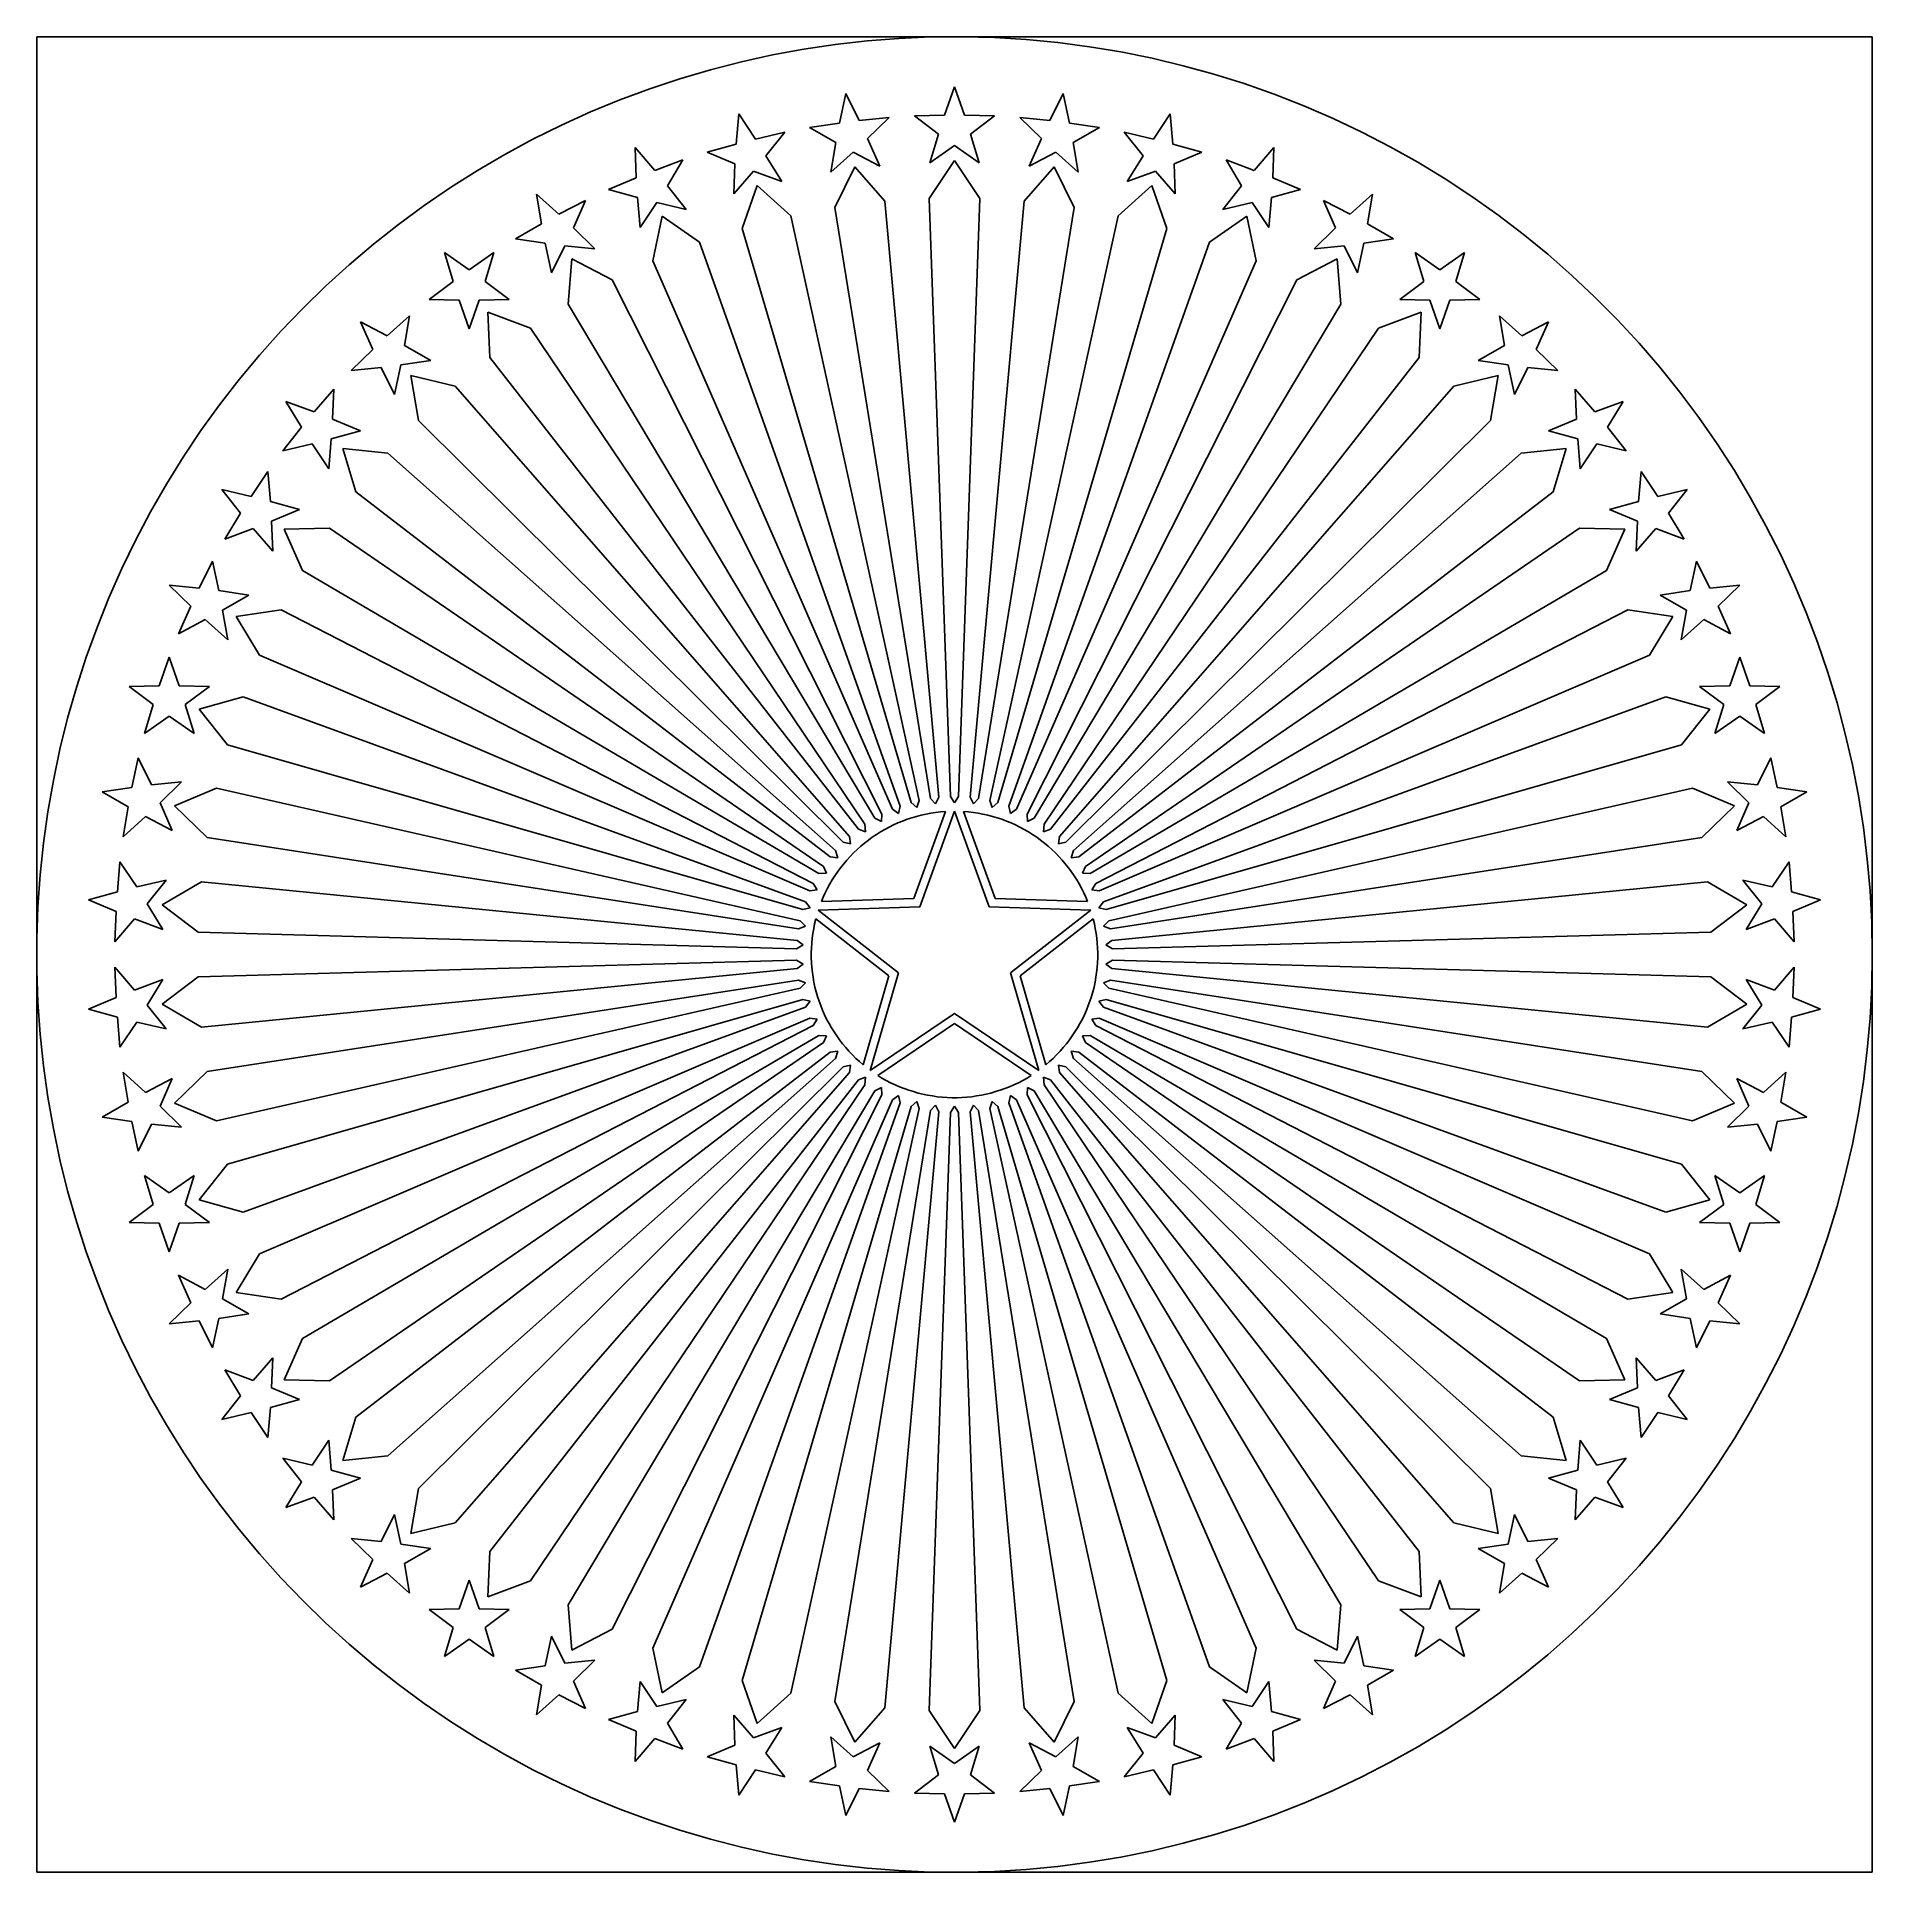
# Model space of a CAD drawing. Header units: inches. Extents: x -7 to 7, y -7 to 7.
import ezdxf

# ---------------------------------------------------------------- set-up
doc = ezdxf.new("R2010")
doc.units = ezdxf.units.IN
doc.header["$MEASUREMENT"] = 0
doc.layers.add('Default', color=18, linetype='Continuous', true_color=0x000000)

msp = doc.modelspace()

# ---------------------------------------------------------------- linework, layer by layer
at = {"layer": 'Default'}
for p, q in [((7, 7), (-7, 7)), ((-7, 7), (-7, -7)), ((7, -7), (7, 7)), ((-1.388, 6.861), (-1.625, 6.809)), ((-1.149, 6.905), (-1.388, 6.861)), ((-0.909, 6.941), (-1.149, 6.905)), ((-0.667, 6.968), (-0.909, 6.941)), ((-0.425, 6.987), (-0.667, 6.968)), ((-0.182, 6.998), (-0.425, 6.987)), ((0.061, 7), (-0.182, 6.998)), ((0.304, 6.993), (0.061, 7)), ((0.546, 6.979), (0.304, 6.993)), ((0.788, 6.955), (0.546, 6.979)), ((1.029, 6.924), (0.788, 6.955)), ((1.269, 6.884), (1.029, 6.924)), ((1.507, 6.836), (1.269, 6.884)), ((-1.861, 6.748), (-2.094, 6.68)), ((-1.625, 6.809), (-1.861, 6.748)), ((1.743, 6.779), (1.507, 6.836)), ((1.977, 6.715), (1.743, 6.779)), ((-2.324, 6.603), (-2.552, 6.518)), ((-2.094, 6.68), (-2.324, 6.603)), ((0, 6.618), (-0.076, 6.401)), ((0.076, 6.401), (0, 6.618)), ((2.209, 6.642), (1.977, 6.715)), ((2.438, 6.562), (2.209, 6.642)), ((-2.552, 6.518), (-2.777, 6.426)), ((-0.83, 6.566), (-0.877, 6.341)), ((-0.727, 6.36), (-0.83, 6.566)), ((0.83, 6.566), (0.727, 6.36)), ((0.877, 6.341), (0.83, 6.566)), ((2.665, 6.473), (2.438, 6.562)), ((2.888, 6.377), (2.665, 6.473)), ((-2.998, 6.325), (-3.216, 6.218)), ((-2.777, 6.426), (-2.998, 6.325)), ((-1.646, 6.411), (-1.665, 6.181)), ((-1.519, 6.219), (-1.646, 6.411)), ((-0.877, 6.341), (-1.105, 6.308)), ((-1.105, 6.308), (-0.906, 6.193)), ((-0.499, 6.384), (-0.727, 6.36)), ((-0.663, 6.223), (-0.499, 6.384)), ((-0.076, 6.401), (-0.306, 6.396)), ((-0.306, 6.396), (-0.122, 6.257)), ((0.306, 6.396), (0.076, 6.401)), ((0.122, 6.257), (0.306, 6.396)), ((0.727, 6.36), (0.499, 6.384)), ((0.499, 6.384), (0.663, 6.223)), ((1.105, 6.308), (0.877, 6.341)), ((0.906, 6.193), (1.105, 6.308)), ((1.646, 6.411), (1.519, 6.219)), ((1.665, 6.181), (1.646, 6.411)), ((3.107, 6.273), (2.888, 6.377)), ((-3.216, 6.218), (-3.43, 6.102)), ((-1.665, 6.181), (-1.887, 6.12)), ((-1.295, 6.272), (-1.519, 6.219)), ((-1.438, 6.091), (-1.295, 6.272)), ((-0.906, 6.193), (-0.944, 5.966)), ((-0.569, 6.013), (-0.663, 6.223)), ((-0.122, 6.257), (-0.189, 6.037)), ((-0.189, 6.037), (0, 6.169)), ((0, 6.169), (0.189, 6.037)), ((0.189, 6.037), (0.122, 6.257)), ((0.663, 6.223), (0.569, 6.013)), ((0.944, 5.966), (0.906, 6.193)), ((1.519, 6.219), (1.295, 6.272)), ((1.295, 6.272), (1.438, 6.091)), ((1.887, 6.12), (1.665, 6.181)), ((3.323, 6.161), (3.107, 6.273)), ((3.535, 6.042), (3.323, 6.161)), ((-3.43, 6.102), (-3.639, 5.98)), ((-2.436, 6.154), (-2.427, 5.924)), ((-2.286, 5.979), (-2.436, 6.154)), ((-2.071, 6.06), (-2.286, 5.979)), ((-2.19, 5.863), (-2.071, 6.06)), ((-1.887, 6.12), (-1.675, 6.03)), ((-1.675, 6.03), (-1.684, 5.801)), ((-1.318, 5.895), (-1.438, 6.091)), ((-0.944, 5.966), (-0.773, 6.12)), ((-0.773, 6.12), (-0.569, 6.013)), ((-0.192, 5.767), (0, 6.056)), ((0, 6.056), (0.192, 5.767)), ((0.569, 6.013), (0.773, 6.12)), ((0.773, 6.12), (0.944, 5.966)), ((1.438, 6.091), (1.318, 5.895)), ((1.675, 6.03), (1.887, 6.12)), ((1.684, 5.801), (1.675, 6.03)), ((2.286, 5.979), (2.071, 6.06)), ((2.071, 6.06), (2.19, 5.863)), ((2.436, 6.154), (2.286, 5.979)), ((2.427, 5.924), (2.436, 6.154)), ((3.743, 5.915), (3.535, 6.042)), ((-3.639, 5.98), (-3.845, 5.85)), ((-2.427, 5.924), (-2.639, 5.835)), ((-1.684, 5.801), (-1.534, 5.975)), ((-1.534, 5.975), (-1.318, 5.895)), ((-0.913, 5.698), (-0.759, 6.008)), ((-0.759, 6.008), (-0.532, 5.746)), ((0.532, 5.746), (0.759, 6.008)), ((0.759, 6.008), (0.913, 5.698)), ((1.318, 5.895), (1.534, 5.975)), ((1.534, 5.975), (1.684, 5.801)), ((2.639, 5.835), (2.427, 5.924)), ((3.946, 5.782), (3.743, 5.915)), ((-3.845, 5.85), (-4.045, 5.713)), ((-3.188, 5.8), (-3.15, 5.573)), ((-3.018, 5.646), (-3.188, 5.8)), ((-2.814, 5.752), (-3.018, 5.646)), ((-2.907, 5.542), (-2.814, 5.752)), ((-2.639, 5.835), (-2.417, 5.773)), ((-2.417, 5.773), (-2.398, 5.544)), ((-2.047, 5.683), (-2.19, 5.863)), ((-1.62, 5.538), (-1.506, 5.866)), ((-1.506, 5.866), (-1.248, 5.634)), ((-0.532, 5.746), (-0.12, 1.199)), ((-0.031, 1.205), (-0.192, 5.767)), ((0.192, 5.767), (0.031, 1.205)), ((0.12, 1.199), (0.532, 5.746)), ((1.248, 5.634), (1.506, 5.866)), ((1.506, 5.866), (1.62, 5.538)), ((2.19, 5.863), (2.047, 5.683)), ((2.398, 5.544), (2.417, 5.773)), ((2.417, 5.773), (2.639, 5.835)), ((3.018, 5.646), (2.814, 5.752)), ((2.814, 5.752), (2.907, 5.542)), ((3.188, 5.8), (3.018, 5.646)), ((3.15, 5.573), (3.188, 5.8)), ((4.144, 5.642), (3.946, 5.782)), ((-4.045, 5.713), (-4.241, 5.569)), ((-2.398, 5.544), (-2.271, 5.735)), ((-2.301, 5.291), (-2.229, 5.631)), ((-2.271, 5.735), (-2.047, 5.683)), ((-2.229, 5.631), (-1.945, 5.433)), ((-1.248, 5.634), (-0.269, 1.175)), ((-0.182, 1.191), (-0.913, 5.698)), ((0.913, 5.698), (0.182, 1.191)), ((0.269, 1.175), (1.248, 5.634)), ((1.945, 5.433), (2.229, 5.631)), ((2.047, 5.683), (2.271, 5.735)), ((2.229, 5.631), (2.301, 5.291)), ((2.271, 5.735), (2.398, 5.544)), ((4.337, 5.494), (4.144, 5.642)), ((-4.241, 5.569), (-4.432, 5.418)), ((-3.15, 5.573), (-3.349, 5.458)), ((-2.743, 5.381), (-2.907, 5.542)), ((-0.33, 1.159), (-1.62, 5.538)), ((1.62, 5.538), (0.33, 1.159)), ((2.907, 5.542), (2.743, 5.381)), ((3.349, 5.458), (3.15, 5.573)), ((4.525, 5.341), (4.337, 5.494)), ((-4.432, 5.418), (-4.617, 5.261)), ((-3.89, 5.354), (-3.824, 5.134)), ((-3.701, 5.223), (-3.89, 5.354)), ((-3.513, 5.354), (-3.701, 5.223)), ((-3.579, 5.134), (-3.513, 5.354)), ((-3.349, 5.458), (-3.122, 5.425)), ((-3.122, 5.425), (-3.074, 5.2)), ((-3.074, 5.2), (-2.972, 5.406)), ((-2.972, 5.406), (-2.743, 5.381)), ((-1.945, 5.433), (-0.414, 1.132)), ((0.414, 1.132), (1.945, 5.433)), ((2.743, 5.381), (2.972, 5.406)), ((2.972, 5.406), (3.074, 5.2)), ((3.074, 5.2), (3.122, 5.425)), ((3.122, 5.425), (3.349, 5.458)), ((3.701, 5.223), (3.513, 5.354)), ((3.513, 5.354), (3.579, 5.134)), ((3.89, 5.354), (3.701, 5.223)), ((3.824, 5.134), (3.89, 5.354)), ((4.708, 5.18), (4.525, 5.341)), ((-4.617, 5.261), (-4.797, 5.098)), ((-2.947, 4.961), (-2.918, 5.307)), ((-2.918, 5.307), (-2.61, 5.146)), ((-0.473, 1.109), (-2.301, 5.291)), ((2.301, 5.291), (0.473, 1.109)), ((2.61, 5.146), (2.918, 5.307)), ((2.918, 5.307), (2.947, 4.961)), ((4.885, 5.014), (4.708, 5.18)), ((-4.797, 5.098), (-4.971, 4.928)), ((-3.824, 5.134), (-4.007, 4.995)), ((-3.396, 4.995), (-3.579, 5.134)), ((-2.61, 5.146), (-0.553, 1.071)), ((0.553, 1.071), (2.61, 5.146)), ((3.579, 5.134), (3.396, 4.995)), ((4.007, 4.995), (3.824, 5.134)), ((-4.971, 4.928), (-5.139, 4.753)), ((-4.007, 4.995), (-3.777, 4.991)), ((-3.777, 4.991), (-3.701, 4.773)), ((-3.701, 4.773), (-3.626, 4.991)), ((-3.626, 4.991), (-3.396, 4.995)), ((-0.608, 1.041), (-2.947, 4.961)), ((2.947, 4.961), (0.608, 1.041)), ((3.396, 4.995), (3.626, 4.991)), ((3.626, 4.991), (3.701, 4.773)), ((3.701, 4.773), (3.777, 4.991)), ((3.777, 4.991), (4.007, 4.995)), ((5.056, 4.841), (4.885, 5.014)), ((-4.531, 4.825), (-4.437, 4.615)), ((-4.327, 4.718), (-4.531, 4.825)), ((-4.156, 4.872), (-4.327, 4.718)), ((-4.194, 4.645), (-4.156, 4.872)), ((-3.545, 4.553), (-3.56, 4.9)), ((-3.56, 4.9), (-3.235, 4.778)), ((-3.235, 4.778), (-0.683, 0.993)), ((0.683, 0.993), (3.235, 4.778)), ((3.235, 4.778), (3.56, 4.9)), ((3.56, 4.9), (3.545, 4.553)), ((4.327, 4.718), (4.156, 4.872)), ((4.156, 4.872), (4.194, 4.645)), ((4.531, 4.825), (4.327, 4.718)), ((4.437, 4.615), (4.531, 4.825)), ((5.221, 4.663), (5.056, 4.841)), ((-5.139, 4.753), (-5.301, 4.571)), ((-3.995, 4.53), (-4.194, 4.645)), ((4.194, 4.645), (3.995, 4.53)), ((5.38, 4.479), (5.221, 4.663)), ((-5.301, 4.571), (-5.457, 4.385)), ((-4.437, 4.615), (-4.601, 4.454)), ((-4.27, 4.272), (-4.223, 4.497)), ((-4.223, 4.497), (-3.995, 4.53)), ((-0.733, 0.956), (-3.545, 4.553)), ((3.545, 4.553), (0.733, 0.956)), ((3.995, 4.53), (4.223, 4.497)), ((4.223, 4.497), (4.27, 4.272)), ((4.601, 4.454), (4.437, 4.615)), ((-5.457, 4.385), (-5.605, 4.193)), ((-4.601, 4.454), (-4.373, 4.478)), ((-4.373, 4.478), (-4.27, 4.272)), ((-4.088, 4.073), (-4.146, 4.415)), ((-4.146, 4.415), (-3.808, 4.335)), ((3.808, 4.335), (4.146, 4.415)), ((4.146, 4.415), (4.088, 4.073)), ((4.27, 4.272), (4.373, 4.478)), ((4.373, 4.478), (4.601, 4.454)), ((5.532, 4.289), (5.38, 4.479)), ((-5.1, 4.219), (-4.98, 4.022)), ((-4.884, 4.138), (-5.1, 4.219)), ((-4.734, 4.313), (-4.884, 4.138)), ((-4.744, 4.083), (-4.734, 4.313)), ((-3.808, 4.335), (-0.802, 0.9)), ((0.802, 0.9), (3.808, 4.335)), ((4.884, 4.138), (4.734, 4.313)), ((4.734, 4.313), (4.744, 4.083)), ((5.1, 4.219), (4.884, 4.138)), ((4.98, 4.022), (5.1, 4.219)), ((5.677, 4.095), (5.532, 4.289)), ((-5.605, 4.193), (-5.748, 3.996)), ((-4.531, 3.994), (-4.744, 4.083)), ((-0.848, 0.857), (-4.088, 4.073)), ((4.088, 4.073), (0.848, 0.857)), ((4.744, 4.083), (4.531, 3.994)), ((5.816, 3.895), (5.677, 4.095)), ((-5.748, 3.996), (-5.883, 3.794)), ((-4.98, 4.022), (-5.123, 3.842)), ((-4.772, 3.703), (-4.753, 3.932)), ((-4.753, 3.932), (-4.531, 3.994)), ((4.531, 3.994), (4.753, 3.932)), ((4.753, 3.932), (4.772, 3.703)), ((5.123, 3.842), (4.98, 4.022)), ((-5.883, 3.794), (-6.011, 3.587)), ((-5.123, 3.842), (-4.899, 3.894)), ((-4.899, 3.894), (-4.772, 3.703)), ((-4.566, 3.528), (-4.666, 3.86)), ((-4.666, 3.86), (-4.321, 3.824)), ((-4.321, 3.824), (-0.908, 0.792)), ((0.908, 0.792), (4.321, 3.824)), ((4.321, 3.824), (4.666, 3.86)), ((4.666, 3.86), (4.566, 3.528)), ((4.772, 3.703), (4.899, 3.894)), ((4.899, 3.894), (5.123, 3.842)), ((5.948, 3.691), (5.816, 3.895)), ((-5.237, 3.685), (-5.364, 3.494)), ((-5.218, 3.456), (-5.237, 3.685)), ((5.237, 3.685), (5.218, 3.456)), ((5.364, 3.494), (5.237, 3.685)), ((6.072, 3.482), (5.948, 3.691)), ((-6.011, 3.587), (-6.132, 3.377)), ((-5.588, 3.546), (-5.445, 3.366)), ((-5.364, 3.494), (-5.588, 3.546)), ((-0.948, 0.744), (-4.566, 3.528)), ((4.566, 3.528), (0.948, 0.744)), ((5.588, 3.546), (5.364, 3.494)), ((5.445, 3.366), (5.588, 3.546)), ((-6.132, 3.377), (-6.245, 3.162)), ((-5.445, 3.366), (-5.564, 3.169)), ((-4.996, 3.394), (-5.218, 3.456)), ((-5.208, 3.305), (-4.996, 3.394)), ((5.218, 3.456), (4.996, 3.394)), ((4.996, 3.394), (5.208, 3.305)), ((5.564, 3.169), (5.445, 3.366)), ((6.189, 3.27), (6.072, 3.482)), ((-5.564, 3.169), (-5.349, 3.25)), ((-5.349, 3.25), (-5.199, 3.075)), ((-5.199, 3.075), (-5.208, 3.305)), ((-5.113, 3.245), (-4.766, 3.252)), ((-4.972, 2.928), (-5.113, 3.245)), ((-4.766, 3.252), (-1, 0.672)), ((1, 0.672), (4.766, 3.252)), ((4.766, 3.252), (5.113, 3.245)), ((5.113, 3.245), (4.972, 2.928)), ((5.208, 3.305), (5.199, 3.075)), ((5.199, 3.075), (5.349, 3.25)), ((5.349, 3.25), (5.564, 3.169)), ((6.299, 3.053), (6.189, 3.27)), ((-6.245, 3.162), (-6.351, 2.943)), ((-6.351, 2.943), (-6.45, 2.721)), ((-5.658, 3), (-5.76, 2.794)), ((-5.61, 2.775), (-5.658, 3)), ((5.658, 3), (5.61, 2.775)), ((5.76, 2.794), (5.658, 3)), ((6.401, 2.832), (6.299, 3.053)), ((-5.989, 2.818), (-5.824, 2.657)), ((-5.76, 2.794), (-5.989, 2.818)), ((-1.034, 0.619), (-4.972, 2.928)), ((4.972, 2.928), (1.034, 0.619)), ((5.989, 2.818), (5.76, 2.794)), ((5.824, 2.657), (5.989, 2.818)), ((6.496, 2.608), (6.401, 2.832)), ((-6.45, 2.721), (-6.54, 2.495)), ((-5.382, 2.741), (-5.61, 2.775)), ((-5.582, 2.626), (-5.382, 2.741)), ((5.61, 2.775), (5.382, 2.741)), ((5.382, 2.741), (5.582, 2.626)), ((-5.824, 2.657), (-5.918, 2.447)), ((-5.918, 2.447), (-5.714, 2.554)), ((-5.714, 2.554), (-5.543, 2.4)), ((-5.543, 2.4), (-5.582, 2.626)), ((-5.48, 2.579), (-5.136, 2.629)), ((-5.3, 2.282), (-5.48, 2.579)), ((-5.136, 2.629), (-1.077, 0.541)), ((1.077, 0.541), (5.136, 2.629)), ((5.136, 2.629), (5.48, 2.579)), ((5.48, 2.579), (5.3, 2.282)), ((5.582, 2.626), (5.543, 2.4)), ((5.543, 2.4), (5.714, 2.554)), ((5.714, 2.554), (5.918, 2.447)), ((5.918, 2.447), (5.824, 2.657)), ((6.582, 2.381), (6.496, 2.608)), ((-6.54, 2.495), (-6.623, 2.267)), ((6.661, 2.152), (6.582, 2.381)), ((-6.623, 2.267), (-6.697, 2.036)), ((-5.989, 2.267), (-6.065, 2.05)), ((-5.913, 2.05), (-5.989, 2.267)), ((-1.103, 0.485), (-5.3, 2.282)), ((5.3, 2.282), (1.103, 0.485)), ((5.989, 2.267), (5.913, 2.05)), ((6.065, 2.05), (5.989, 2.267)), ((6.732, 1.919), (6.661, 2.152)), ((-6.697, 2.036), (-6.764, 1.802)), ((-6.065, 2.05), (-6.295, 2.045)), ((-6.295, 2.045), (-6.111, 1.906)), ((-5.683, 2.045), (-5.913, 2.05)), ((-5.867, 1.906), (-5.683, 2.045)), ((-5.76, 1.871), (-5.426, 1.965)), ((-5.426, 1.965), (-1.136, 0.402)), ((1.136, 0.402), (5.426, 1.965)), ((5.426, 1.965), (5.76, 1.871)), ((5.913, 2.05), (5.683, 2.045)), ((5.683, 2.045), (5.867, 1.906)), ((6.295, 2.045), (6.065, 2.05)), ((6.111, 1.906), (6.295, 2.045)), ((-6.111, 1.906), (-6.178, 1.686)), ((-5.8, 1.686), (-5.867, 1.906)), ((-5.544, 1.6), (-5.76, 1.871)), ((5.76, 1.871), (5.544, 1.6)), ((5.867, 1.906), (5.8, 1.686)), ((6.178, 1.686), (6.111, 1.906)), ((6.794, 1.684), (6.732, 1.919)), ((-6.764, 1.802), (-6.823, 1.566)), ((-6.178, 1.686), (-5.989, 1.817)), ((-5.989, 1.817), (-5.8, 1.686)), ((5.8, 1.686), (5.989, 1.817)), ((5.989, 1.817), (6.178, 1.686)), ((6.849, 1.447), (6.794, 1.684)), ((-6.823, 1.566), (-6.873, 1.328)), ((-1.156, 0.343), (-5.544, 1.6)), ((5.544, 1.6), (1.156, 0.343)), ((-6.226, 1.499), (-6.274, 1.274)), ((-6.124, 1.293), (-6.226, 1.499)), ((6.226, 1.499), (6.124, 1.293)), ((6.274, 1.274), (6.226, 1.499)), ((6.895, 1.209), (6.849, 1.447)), ((-6.873, 1.328), (-6.915, 1.089)), ((-6.274, 1.274), (-6.501, 1.24)), ((-5.895, 1.317), (-6.124, 1.293)), ((-6.059, 1.156), (-5.895, 1.317)), ((-5.949, 1.135), (-5.629, 1.269)), ((-5.629, 1.269), (-1.178, 0.257)), ((1.178, 0.257), (5.629, 1.269)), ((5.629, 1.269), (5.949, 1.135)), ((6.124, 1.293), (5.895, 1.317)), ((5.895, 1.317), (6.059, 1.156)), ((6.501, 1.24), (6.274, 1.274)), ((-6.501, 1.24), (-6.302, 1.125)), ((-6.302, 1.125), (-6.34, 0.898)), ((-5.966, 0.946), (-6.059, 1.156)), ((-5.701, 0.892), (-5.949, 1.135)), ((-0.414, 1.132), (-0.426, 1.075)), ((-0.288, 1.12), (-0.33, 1.159)), ((-0.269, 1.175), (-0.288, 1.12)), ((-0.145, 1.148), (-0.182, 1.191)), ((-0.12, 1.199), (-0.145, 1.148)), ((0, 1.157), (-0.031, 1.205)), ((0.031, 1.205), (0, 1.157)), ((0.145, 1.148), (0.12, 1.199)), ((0.182, 1.191), (0.145, 1.148)), ((0.288, 1.12), (0.269, 1.175)), ((0.33, 1.159), (0.288, 1.12)), ((0.426, 1.075), (0.414, 1.132)), ((5.949, 1.135), (5.701, 0.892)), ((6.059, 1.156), (5.966, 0.946)), ((6.302, 1.125), (6.501, 1.24)), ((6.34, 0.898), (6.302, 1.125)), ((6.933, 0.969), (6.895, 1.209)), ((-6.915, 1.089), (-6.948, 0.848)), ((-6.34, 0.898), (-6.17, 1.052)), ((-6.17, 1.052), (-5.966, 0.946)), ((-0.683, 0.993), (-0.68, 0.936)), ((-0.557, 1.014), (-0.608, 1.041)), ((-0.553, 1.071), (-0.557, 1.014)), ((-0.465, 0.988), (-0.499, 0.972)), ((-0.426, 1.075), (-0.473, 1.109)), ((-0.431, 1.004), (-0.465, 0.988)), ((-0.397, 1.018), (-0.431, 1.004)), ((-0.361, 1.031), (-0.397, 1.018)), ((-0.326, 1.043), (-0.361, 1.031)), ((-0.29, 1.053), (-0.326, 1.043)), ((-0.069, 1.09), (-0.31, 0.427)), ((-0.254, 1.062), (-0.29, 1.053)), ((0, 1.092), (-0.264, 0.364)), ((-0.217, 1.071), (-0.254, 1.062)), ((-0.181, 1.077), (-0.217, 1.071)), ((-0.144, 1.083), (-0.181, 1.077)), ((-0.106, 1.087), (-0.144, 1.083)), ((-0.069, 1.09), (-0.106, 1.087)), ((0.264, 0.364), (0, 1.092)), ((0.31, 0.427), (0.069, 1.09)), ((0.106, 1.087), (0.069, 1.09)), ((0.144, 1.083), (0.106, 1.087)), ((0.181, 1.077), (0.144, 1.083)), ((0.217, 1.071), (0.181, 1.077)), ((0.254, 1.062), (0.217, 1.071)), ((0.29, 1.053), (0.254, 1.062)), ((0.326, 1.043), (0.29, 1.053)), ((0.361, 1.031), (0.326, 1.043)), ((0.397, 1.018), (0.361, 1.031)), ((0.431, 1.004), (0.397, 1.018)), ((0.473, 1.109), (0.426, 1.075)), ((0.465, 0.988), (0.431, 1.004)), ((0.499, 0.972), (0.465, 0.988)), ((0.557, 1.014), (0.553, 1.071)), ((0.608, 1.041), (0.557, 1.014)), ((0.68, 0.936), (0.683, 0.993)), ((5.966, 0.946), (6.17, 1.052)), ((6.17, 1.052), (6.34, 0.898)), ((-6.948, 0.848), (-6.974, 0.607)), ((-1.189, 0.195), (-5.701, 0.892)), ((-0.792, 0.843), (-0.848, 0.857)), ((-0.802, 0.9), (-0.792, 0.843)), ((-0.68, 0.936), (-0.733, 0.956)), ((-0.687, 0.85), (-0.715, 0.826)), ((-0.657, 0.873), (-0.687, 0.85)), ((-0.627, 0.895), (-0.657, 0.873)), ((-0.596, 0.916), (-0.627, 0.895)), ((-0.564, 0.935), (-0.596, 0.916)), ((-0.532, 0.954), (-0.564, 0.935)), ((-0.499, 0.972), (-0.532, 0.954)), ((0.532, 0.954), (0.499, 0.972)), ((0.564, 0.935), (0.532, 0.954)), ((0.596, 0.916), (0.564, 0.935)), ((0.627, 0.895), (0.596, 0.916)), ((0.657, 0.873), (0.627, 0.895)), ((0.687, 0.85), (0.657, 0.873)), ((0.733, 0.956), (0.68, 0.936)), ((0.715, 0.826), (0.687, 0.85)), ((0.792, 0.843), (0.802, 0.9)), ((0.848, 0.857), (0.792, 0.843)), ((5.701, 0.892), (1.189, 0.195)), ((6.962, 0.728), (6.933, 0.969)), ((-6.365, 0.707), (-6.384, 0.477)), ((-6.237, 0.515), (-6.365, 0.707)), ((-0.891, 0.737), (-0.948, 0.744)), ((-0.908, 0.792), (-0.891, 0.737)), ((-0.821, 0.72), (-0.845, 0.692)), ((-0.796, 0.748), (-0.821, 0.72)), ((-0.77, 0.775), (-0.796, 0.748)), ((-0.743, 0.801), (-0.77, 0.775)), ((-0.715, 0.826), (-0.743, 0.801)), ((0.743, 0.801), (0.715, 0.826)), ((0.77, 0.775), (0.743, 0.801)), ((0.796, 0.748), (0.77, 0.775)), ((0.821, 0.72), (0.796, 0.748)), ((0.845, 0.692), (0.821, 0.72)), ((0.891, 0.737), (0.908, 0.792)), ((0.948, 0.744), (0.891, 0.737)), ((6.365, 0.707), (6.237, 0.515)), ((6.384, 0.477), (6.365, 0.707)), ((6.983, 0.486), (6.962, 0.728)), ((-6.974, 0.607), (-6.991, 0.364)), ((-6.013, 0.568), (-6.237, 0.515)), ((-6.157, 0.387), (-6.013, 0.568)), ((-0.977, 0.62), (-1.034, 0.619)), ((-1, 0.672), (-0.977, 0.62)), ((-0.932, 0.57), (-0.951, 0.538)), ((-0.912, 0.601), (-0.932, 0.57)), ((-0.891, 0.632), (-0.912, 0.601)), ((-0.869, 0.662), (-0.891, 0.632)), ((-0.845, 0.692), (-0.869, 0.662)), ((0.869, 0.662), (0.845, 0.692)), ((0.891, 0.632), (0.869, 0.662)), ((0.912, 0.601), (0.891, 0.632)), ((0.932, 0.57), (0.912, 0.601)), ((0.951, 0.538), (0.932, 0.57)), ((0.977, 0.62), (1, 0.672)), ((1.034, 0.619), (0.977, 0.62)), ((6.237, 0.515), (6.013, 0.568)), ((6.013, 0.568), (6.157, 0.387)), ((-6.384, 0.477), (-6.605, 0.416)), ((-6.044, 0.38), (-5.744, 0.554)), ((-5.744, 0.554), (-1.2, 0.107)), ((-1.047, 0.492), (-1.103, 0.485)), ((-1.077, 0.541), (-1.047, 0.492)), ((-1.001, 0.437), (-1.015, 0.403)), ((-0.31, 0.427), (-1.015, 0.403)), ((-0.986, 0.471), (-1.001, 0.437)), ((-0.969, 0.505), (-0.986, 0.471)), ((-0.951, 0.538), (-0.969, 0.505)), ((1.015, 0.403), (0.31, 0.427)), ((0.969, 0.505), (0.951, 0.538)), ((0.986, 0.471), (0.969, 0.505)), ((1.001, 0.437), (0.986, 0.471)), ((1.015, 0.403), (1.001, 0.437)), ((1.047, 0.492), (1.077, 0.541)), ((1.103, 0.485), (1.047, 0.492)), ((1.2, 0.107), (5.744, 0.554)), ((5.744, 0.554), (6.044, 0.38)), ((6.605, 0.416), (6.384, 0.477)), ((6.996, 0.243), (6.983, 0.486)), ((-6.991, 0.364), (-6.999, 0.121)), ((-6.605, 0.416), (-6.393, 0.327)), ((-6.393, 0.327), (-6.403, 0.097)), ((-6.037, 0.191), (-6.157, 0.387)), ((-5.768, 0.171), (-6.044, 0.38)), ((-1.1, 0.357), (-1.156, 0.343)), ((-1.136, 0.402), (-1.1, 0.357)), ((-0.264, 0.364), (-1.039, 0.338)), ((-1.039, 0.338), (-0.428, -0.139)), ((1.039, 0.338), (0.264, 0.364)), ((0.428, -0.139), (1.039, 0.338)), ((1.1, 0.357), (1.136, 0.402)), ((1.156, 0.343), (1.1, 0.357)), ((6.044, 0.38), (5.768, 0.171)), ((6.157, 0.387), (6.037, 0.191)), ((6.393, 0.327), (6.605, 0.416)), ((6.403, 0.097), (6.393, 0.327)), ((-6.403, 0.097), (-6.253, 0.271)), ((-6.253, 0.271), (-6.037, 0.191)), ((-1.204, 0.044), (-5.768, 0.171)), ((-1.136, 0.217), (-1.189, 0.195)), ((-1.178, 0.257), (-1.136, 0.217)), ((-1.08, 0.161), (-1.085, 0.124)), ((-1.074, 0.198), (-1.08, 0.161)), ((-1.067, 0.235), (-1.074, 0.198)), ((-1.058, 0.271), (-1.067, 0.235)), ((-1.058, 0.271), (-0.502, -0.163)), ((0.502, -0.163), (1.058, 0.271)), ((1.067, 0.235), (1.058, 0.271)), ((1.074, 0.198), (1.067, 0.235)), ((1.08, 0.161), (1.074, 0.198)), ((1.085, 0.124), (1.08, 0.161)), ((1.136, 0.217), (1.178, 0.257)), ((1.189, 0.195), (1.136, 0.217)), ((5.768, 0.171), (1.204, 0.044)), ((6.037, 0.191), (6.253, 0.271)), ((6.253, 0.271), (6.403, 0.097)), ((7, 0), (6.996, 0.243)), ((-6.999, 0.121), (-6.999, -0.121)), ((-1.154, 0.073), (-1.204, 0.044)), ((-1.2, 0.107), (-1.154, 0.073)), ((-1.091, 0.05), (-1.092, 0.012)), ((-1.092, 0.012), (-1.092, -0.025)), ((-1.089, 0.087), (-1.091, 0.05)), ((-1.085, 0.124), (-1.089, 0.087)), ((1.089, 0.087), (1.085, 0.124)), ((1.091, 0.05), (1.089, 0.087)), ((1.092, 0.012), (1.091, 0.05)), ((1.092, -0.025), (1.092, 0.012)), ((1.154, 0.073), (1.2, 0.107)), ((1.204, 0.044), (1.154, 0.073)), ((6.996, -0.243), (7, 0)), ((-6.999, -0.121), (-6.991, -0.364)), ((-6.253, -0.271), (-6.403, -0.097)), ((-6.403, -0.097), (-6.393, -0.327)), ((-5.768, -0.171), (-1.204, -0.044)), ((-1.2, -0.107), (-5.744, -0.554)), ((-1.204, -0.044), (-1.154, -0.073)), ((-1.154, -0.073), (-1.2, -0.107)), ((-1.092, -0.025), (-1.091, -0.063)), ((-1.091, -0.063), (-1.088, -0.1)), ((-1.088, -0.1), (-1.084, -0.137)), ((-1.084, -0.137), (-1.078, -0.174)), ((-0.428, -0.139), (-0.642, -0.884)), ((0.642, -0.884), (0.428, -0.139)), ((1.078, -0.174), (1.084, -0.137)), ((1.084, -0.137), (1.088, -0.1)), ((1.088, -0.1), (1.091, -0.063)), ((1.091, -0.063), (1.092, -0.025)), ((1.154, -0.073), (1.204, -0.044)), ((1.2, -0.107), (1.154, -0.073)), ((5.744, -0.554), (1.2, -0.107)), ((1.204, -0.044), (5.768, -0.171)), ((6.403, -0.097), (6.253, -0.271)), ((6.393, -0.327), (6.403, -0.097)), ((-6.037, -0.191), (-6.253, -0.271)), ((-6.157, -0.387), (-6.037, -0.191)), ((-6.044, -0.38), (-5.768, -0.171)), ((-5.701, -0.892), (-1.189, -0.195)), ((-1.178, -0.257), (-5.629, -1.269)), ((-1.189, -0.195), (-1.136, -0.217)), ((-1.136, -0.217), (-1.178, -0.257)), ((-1.078, -0.174), (-1.072, -0.211)), ((-1.072, -0.211), (-1.064, -0.248)), ((-1.064, -0.248), (-1.055, -0.284)), ((-0.502, -0.163), (-0.697, -0.841)), ((0.697, -0.841), (0.502, -0.163)), ((1.055, -0.284), (1.064, -0.248)), ((1.064, -0.248), (1.072, -0.211)), ((1.072, -0.211), (1.078, -0.174)), ((1.136, -0.217), (1.189, -0.195)), ((1.178, -0.257), (1.136, -0.217)), ((5.629, -1.269), (1.178, -0.257)), ((1.189, -0.195), (5.701, -0.892)), ((5.768, -0.171), (6.044, -0.38)), ((6.253, -0.271), (6.037, -0.191)), ((6.037, -0.191), (6.157, -0.387)), ((6.983, -0.486), (6.996, -0.243)), ((-6.991, -0.364), (-6.974, -0.607)), ((-6.393, -0.327), (-6.605, -0.416)), ((-6.605, -0.416), (-6.384, -0.477)), ((-6.013, -0.568), (-6.157, -0.387)), ((-5.744, -0.554), (-6.044, -0.38)), ((-5.544, -1.6), (-1.156, -0.343)), ((-1.136, -0.402), (-5.426, -1.965)), ((-1.156, -0.343), (-1.1, -0.357)), ((-1.1, -0.357), (-1.136, -0.402)), ((-1.055, -0.284), (-1.045, -0.32)), ((-1.045, -0.32), (-1.033, -0.355)), ((-1.033, -0.355), (-1.02, -0.39)), ((-1.02, -0.39), (-1.006, -0.425)), ((1.006, -0.425), (1.02, -0.39)), ((1.02, -0.39), (1.033, -0.355)), ((1.033, -0.355), (1.045, -0.32)), ((1.045, -0.32), (1.055, -0.284)), ((1.1, -0.357), (1.156, -0.343)), ((1.136, -0.402), (1.1, -0.357)), ((5.426, -1.965), (1.136, -0.402)), ((1.156, -0.343), (5.544, -1.6)), ((6.044, -0.38), (5.744, -0.554)), ((6.157, -0.387), (6.013, -0.568)), ((6.384, -0.477), (6.605, -0.416)), ((6.605, -0.416), (6.393, -0.327)), ((-6.384, -0.477), (-6.365, -0.707)), ((-6.365, -0.707), (-6.237, -0.515)), ((-6.237, -0.515), (-6.013, -0.568)), ((-5.3, -2.282), (-1.103, -0.485)), ((-1.077, -0.541), (-5.136, -2.629)), ((-1.103, -0.485), (-1.047, -0.492)), ((-1.047, -0.492), (-1.077, -0.541)), ((-1.006, -0.425), (-0.991, -0.459)), ((-0.991, -0.459), (-0.975, -0.493)), ((-0.975, -0.493), (-0.957, -0.526)), ((-0.957, -0.526), (-0.939, -0.559)), ((-0.939, -0.559), (-0.919, -0.59)), ((-0.642, -0.884), (0, -0.45)), ((-0.585, -0.923), (0, -0.527)), ((0, -0.45), (0.642, -0.884)), ((0, -0.527), (0.585, -0.923)), ((0.919, -0.59), (0.939, -0.559)), ((0.939, -0.559), (0.957, -0.526)), ((0.957, -0.526), (0.975, -0.493)), ((0.975, -0.493), (0.991, -0.459)), ((0.991, -0.459), (1.006, -0.425)), ((1.047, -0.492), (1.103, -0.485)), ((1.077, -0.541), (1.047, -0.492)), ((5.136, -2.629), (1.077, -0.541)), ((1.103, -0.485), (5.3, -2.282)), ((6.013, -0.568), (6.237, -0.515)), ((6.237, -0.515), (6.365, -0.707)), ((6.365, -0.707), (6.384, -0.477)), ((6.962, -0.728), (6.983, -0.486)), ((-6.974, -0.607), (-6.948, -0.848)), ((-4.972, -2.928), (-1.034, -0.619)), ((-1, -0.672), (-4.766, -3.252)), ((-1.034, -0.619), (-0.977, -0.62)), ((-0.977, -0.62), (-1, -0.672)), ((-0.919, -0.59), (-0.898, -0.621)), ((-0.898, -0.621), (-0.877, -0.652)), ((-0.877, -0.652), (-0.854, -0.681)), ((-0.854, -0.681), (-0.83, -0.71)), ((0.83, -0.71), (0.854, -0.681)), ((0.854, -0.681), (0.877, -0.652)), ((0.877, -0.652), (0.898, -0.621)), ((0.898, -0.621), (0.919, -0.59)), ((0.977, -0.62), (1.034, -0.619)), ((1, -0.672), (0.977, -0.62)), ((4.766, -3.252), (1, -0.672)), ((1.034, -0.619), (4.972, -2.928)), ((-4.566, -3.528), (-0.948, -0.744)), ((-0.908, -0.792), (-4.321, -3.824)), ((-0.948, -0.744), (-0.891, -0.737)), ((-0.891, -0.737), (-0.908, -0.792)), ((-0.83, -0.71), (-0.805, -0.738)), ((-0.805, -0.738), (-0.779, -0.765)), ((-0.779, -0.765), (-0.753, -0.792)), ((-0.753, -0.792), (-0.725, -0.817)), ((-0.725, -0.817), (-0.697, -0.841)), ((0.697, -0.841), (0.725, -0.817)), ((0.725, -0.817), (0.753, -0.792)), ((0.753, -0.792), (0.779, -0.765)), ((0.779, -0.765), (0.805, -0.738)), ((0.805, -0.738), (0.83, -0.71)), ((0.891, -0.737), (0.948, -0.744)), ((0.908, -0.792), (0.891, -0.737)), ((4.321, -3.824), (0.908, -0.792)), ((0.948, -0.744), (4.566, -3.528)), ((6.933, -0.969), (6.962, -0.728)), ((-6.948, -0.848), (-6.915, -1.089)), ((-6.17, -1.052), (-6.34, -0.898)), ((-6.34, -0.898), (-6.302, -1.125)), ((-5.966, -0.946), (-6.17, -1.052)), ((-6.059, -1.156), (-5.966, -0.946)), ((-5.949, -1.135), (-5.701, -0.892)), ((-4.088, -4.073), (-0.848, -0.857)), ((-0.802, -0.9), (-3.808, -4.335)), ((-3.545, -4.553), (-0.733, -0.956)), ((-0.848, -0.857), (-0.792, -0.843)), ((-0.792, -0.843), (-0.802, -0.9)), ((-0.733, -0.956), (-0.68, -0.936)), ((-0.68, -0.936), (-0.683, -0.993)), ((-0.585, -0.923), (-0.553, -0.942)), ((-0.553, -0.942), (-0.52, -0.96)), ((-0.52, -0.96), (-0.487, -0.978)), ((-0.487, -0.978), (-0.453, -0.994)), ((0.453, -0.994), (0.487, -0.978)), ((0.487, -0.978), (0.52, -0.96)), ((0.52, -0.96), (0.553, -0.942)), ((0.553, -0.942), (0.585, -0.923)), ((0.68, -0.936), (0.733, -0.956)), ((0.683, -0.993), (0.68, -0.936)), ((0.733, -0.956), (3.545, -4.553)), ((0.792, -0.843), (0.848, -0.857)), ((0.802, -0.9), (0.792, -0.843)), ((3.808, -4.335), (0.802, -0.9)), ((0.848, -0.857), (4.088, -4.073)), ((5.701, -0.892), (5.949, -1.135)), ((6.17, -1.052), (5.966, -0.946)), ((5.966, -0.946), (6.059, -1.156)), ((6.34, -0.898), (6.17, -1.052)), ((6.302, -1.125), (6.34, -0.898)), ((6.895, -1.209), (6.933, -0.969)), ((-6.915, -1.089), (-6.873, -1.328)), ((-0.683, -0.993), (-3.235, -4.778)), ((-2.947, -4.961), (-0.608, -1.041)), ((-0.553, -1.071), (-2.61, -5.146)), ((-2.301, -5.291), (-0.473, -1.109)), ((-0.608, -1.041), (-0.557, -1.014)), ((-0.557, -1.014), (-0.553, -1.071)), ((-0.473, -1.109), (-0.426, -1.075)), ((-0.453, -0.994), (-0.419, -1.009)), ((-0.426, -1.075), (-0.414, -1.132)), ((-0.419, -1.009), (-0.384, -1.023)), ((-0.384, -1.023), (-0.349, -1.035)), ((-0.349, -1.035), (-0.313, -1.046)), ((-0.313, -1.046), (-0.277, -1.057)), ((-0.277, -1.057), (-0.241, -1.065)), ((-0.241, -1.065), (-0.205, -1.073)), ((-0.205, -1.073), (-0.168, -1.079)), ((-0.168, -1.079), (-0.131, -1.085)), ((-0.131, -1.085), (-0.093, -1.088)), ((-0.093, -1.088), (-0.056, -1.091)), ((-0.056, -1.091), (-0.019, -1.092)), ((-0.019, -1.092), (0.019, -1.092)), ((0.019, -1.092), (0.056, -1.091)), ((0.056, -1.091), (0.093, -1.088)), ((0.093, -1.088), (0.131, -1.085)), ((0.131, -1.085), (0.168, -1.079)), ((0.168, -1.079), (0.205, -1.073)), ((0.205, -1.073), (0.241, -1.065)), ((0.241, -1.065), (0.277, -1.057)), ((0.277, -1.057), (0.313, -1.046)), ((0.313, -1.046), (0.349, -1.035)), ((0.349, -1.035), (0.384, -1.023)), ((0.384, -1.023), (0.419, -1.009)), ((0.414, -1.132), (0.426, -1.075)), ((0.419, -1.009), (0.453, -0.994)), ((0.426, -1.075), (0.473, -1.109)), ((0.473, -1.109), (2.301, -5.291)), ((0.553, -1.071), (0.557, -1.014)), ((2.61, -5.146), (0.553, -1.071)), ((0.557, -1.014), (0.608, -1.041)), ((0.608, -1.041), (2.947, -4.961)), ((3.235, -4.778), (0.683, -0.993)), ((-6.302, -1.125), (-6.501, -1.24)), ((-6.501, -1.24), (-6.274, -1.274)), ((-5.895, -1.317), (-6.059, -1.156)), ((-5.629, -1.269), (-5.949, -1.135)), ((-0.414, -1.132), (-1.945, -5.433)), ((-1.62, -5.538), (-0.33, -1.159)), ((-0.269, -1.175), (-1.248, -5.634)), ((-0.913, -5.698), (-0.182, -1.191)), ((-0.12, -1.199), (-0.532, -5.746)), ((-0.33, -1.159), (-0.288, -1.12)), ((-0.288, -1.12), (-0.269, -1.175)), ((-0.192, -5.767), (-0.031, -1.205)), ((-0.182, -1.191), (-0.145, -1.148)), ((-0.145, -1.148), (-0.12, -1.199)), ((-0.031, -1.205), (0, -1.157)), ((0, -1.157), (0.031, -1.205)), ((0.031, -1.205), (0.192, -5.767)), ((0.12, -1.199), (0.145, -1.148)), ((0.532, -5.746), (0.12, -1.199)), ((0.145, -1.148), (0.182, -1.191)), ((0.182, -1.191), (0.913, -5.698)), ((0.269, -1.175), (0.288, -1.12)), ((1.248, -5.634), (0.269, -1.175)), ((0.288, -1.12), (0.33, -1.159)), ((0.33, -1.159), (1.62, -5.538)), ((1.945, -5.433), (0.414, -1.132)), ((5.949, -1.135), (5.629, -1.269)), ((6.059, -1.156), (5.895, -1.317)), ((6.274, -1.274), (6.501, -1.24)), ((6.501, -1.24), (6.302, -1.125)), ((6.849, -1.447), (6.895, -1.209)), ((-6.873, -1.328), (-6.823, -1.566)), ((-6.274, -1.274), (-6.226, -1.499)), ((-6.226, -1.499), (-6.124, -1.293)), ((-6.124, -1.293), (-5.895, -1.317)), ((5.895, -1.317), (6.124, -1.293)), ((6.124, -1.293), (6.226, -1.499)), ((6.226, -1.499), (6.274, -1.274)), ((6.794, -1.684), (6.849, -1.447)), ((-6.823, -1.566), (-6.764, -1.802)), ((-5.76, -1.871), (-5.544, -1.6)), ((5.544, -1.6), (5.76, -1.871)), ((-6.764, -1.802), (-6.697, -2.036)), ((-5.989, -1.817), (-6.178, -1.686)), ((-6.178, -1.686), (-6.111, -1.906)), ((-5.8, -1.686), (-5.989, -1.817)), ((-5.867, -1.906), (-5.8, -1.686)), ((5.989, -1.817), (5.8, -1.686)), ((5.8, -1.686), (5.867, -1.906)), ((6.178, -1.686), (5.989, -1.817)), ((6.111, -1.906), (6.178, -1.686)), ((6.732, -1.919), (6.794, -1.684)), ((-6.111, -1.906), (-6.295, -2.045)), ((-5.683, -2.045), (-5.867, -1.906)), ((-5.426, -1.965), (-5.76, -1.871)), ((5.76, -1.871), (5.426, -1.965)), ((5.867, -1.906), (5.683, -2.045)), ((6.295, -2.045), (6.111, -1.906)), ((6.661, -2.152), (6.732, -1.919)), ((-6.697, -2.036), (-6.623, -2.267)), ((-6.295, -2.045), (-6.065, -2.05)), ((-6.065, -2.05), (-5.989, -2.267)), ((-5.989, -2.267), (-5.913, -2.05)), ((-5.913, -2.05), (-5.683, -2.045)), ((5.683, -2.045), (5.913, -2.05)), ((5.913, -2.05), (5.989, -2.267)), ((5.989, -2.267), (6.065, -2.05)), ((6.065, -2.05), (6.295, -2.045)), ((6.582, -2.381), (6.661, -2.152)), ((-6.623, -2.267), (-6.54, -2.495)), ((-5.48, -2.579), (-5.3, -2.282)), ((5.3, -2.282), (5.48, -2.579)), ((-6.54, -2.495), (-6.45, -2.721)), ((-5.714, -2.554), (-5.918, -2.447)), ((-5.918, -2.447), (-5.824, -2.657)), ((-5.543, -2.4), (-5.714, -2.554)), ((-5.582, -2.626), (-5.543, -2.4)), ((5.714, -2.554), (5.543, -2.4)), ((5.543, -2.4), (5.582, -2.626)), ((5.918, -2.447), (5.714, -2.554)), ((5.824, -2.657), (5.918, -2.447)), ((6.496, -2.608), (6.582, -2.381)), ((-5.824, -2.657), (-5.989, -2.818)), ((-5.382, -2.741), (-5.582, -2.626)), ((-5.136, -2.629), (-5.48, -2.579)), ((5.48, -2.579), (5.136, -2.629)), ((5.582, -2.626), (5.382, -2.741)), ((5.989, -2.818), (5.824, -2.657)), ((6.401, -2.832), (6.496, -2.608)), ((-6.45, -2.721), (-6.351, -2.943)), ((-5.989, -2.818), (-5.76, -2.794)), ((-5.76, -2.794), (-5.658, -3)), ((-5.658, -3), (-5.61, -2.775)), ((-5.61, -2.775), (-5.382, -2.741)), ((5.382, -2.741), (5.61, -2.775)), ((5.61, -2.775), (5.658, -3)), ((5.658, -3), (5.76, -2.794)), ((5.76, -2.794), (5.989, -2.818)), ((-5.113, -3.245), (-4.972, -2.928)), ((4.972, -2.928), (5.113, -3.245)), ((6.299, -3.053), (6.401, -2.832)), ((-6.351, -2.943), (-6.245, -3.162)), ((-5.199, -3.075), (-5.349, -3.25)), ((-5.208, -3.305), (-5.199, -3.075)), ((5.349, -3.25), (5.199, -3.075)), ((5.199, -3.075), (5.208, -3.305)), ((6.189, -3.27), (6.299, -3.053)), ((-6.245, -3.162), (-6.132, -3.377)), ((-5.349, -3.25), (-5.564, -3.169)), ((-5.564, -3.169), (-5.445, -3.366)), ((5.564, -3.169), (5.349, -3.25)), ((5.445, -3.366), (5.564, -3.169)), ((-4.996, -3.394), (-5.208, -3.305)), ((-4.766, -3.252), (-5.113, -3.245)), ((5.113, -3.245), (4.766, -3.252)), ((5.208, -3.305), (4.996, -3.394)), ((6.072, -3.482), (6.189, -3.27)), ((-6.132, -3.377), (-6.011, -3.587)), ((-5.445, -3.366), (-5.588, -3.546)), ((-5.588, -3.546), (-5.364, -3.494)), ((-5.364, -3.494), (-5.237, -3.685)), ((-5.237, -3.685), (-5.218, -3.456)), ((-5.218, -3.456), (-4.996, -3.394)), ((4.996, -3.394), (5.218, -3.456)), ((5.218, -3.456), (5.237, -3.685)), ((5.237, -3.685), (5.364, -3.494)), ((5.364, -3.494), (5.588, -3.546)), ((5.588, -3.546), (5.445, -3.366)), ((5.948, -3.691), (6.072, -3.482)), ((-6.011, -3.587), (-5.883, -3.794)), ((-4.666, -3.86), (-4.566, -3.528)), ((4.566, -3.528), (4.666, -3.86)), ((-4.772, -3.703), (-4.899, -3.894)), ((-4.753, -3.932), (-4.772, -3.703)), ((4.772, -3.703), (4.753, -3.932)), ((4.899, -3.894), (4.772, -3.703)), ((5.816, -3.895), (5.948, -3.691)), ((-5.883, -3.794), (-5.748, -3.996)), ((-4.899, -3.894), (-5.123, -3.842)), ((-5.123, -3.842), (-4.98, -4.022)), ((-4.321, -3.824), (-4.666, -3.86)), ((4.666, -3.86), (4.321, -3.824)), ((5.123, -3.842), (4.899, -3.894)), ((4.98, -4.022), (5.123, -3.842)), ((5.677, -4.095), (5.816, -3.895)), ((-5.748, -3.996), (-5.605, -4.193)), ((-4.98, -4.022), (-5.1, -4.219)), ((-4.531, -3.994), (-4.753, -3.932)), ((-4.744, -4.083), (-4.531, -3.994)), ((4.753, -3.932), (4.531, -3.994)), ((4.531, -3.994), (4.744, -4.083)), ((5.1, -4.219), (4.98, -4.022)), ((-5.605, -4.193), (-5.457, -4.385)), ((-5.1, -4.219), (-4.884, -4.138)), ((-4.884, -4.138), (-4.734, -4.313)), ((-4.734, -4.313), (-4.744, -4.083)), ((-4.146, -4.415), (-4.088, -4.073)), ((4.088, -4.073), (4.146, -4.415)), ((4.744, -4.083), (4.734, -4.313)), ((4.734, -4.313), (4.884, -4.138)), ((4.884, -4.138), (5.1, -4.219)), ((5.532, -4.289), (5.677, -4.095)), ((-4.27, -4.272), (-4.373, -4.478)), ((-4.223, -4.497), (-4.27, -4.272)), ((-3.808, -4.335), (-4.146, -4.415)), ((4.146, -4.415), (3.808, -4.335)), ((4.27, -4.272), (4.223, -4.497)), ((4.373, -4.478), (4.27, -4.272)), ((5.38, -4.479), (5.532, -4.289)), ((-5.457, -4.385), (-5.301, -4.571)), ((-4.373, -4.478), (-4.601, -4.454)), ((-4.601, -4.454), (-4.437, -4.615)), ((4.601, -4.454), (4.373, -4.478)), ((4.437, -4.615), (4.601, -4.454)), ((5.221, -4.663), (5.38, -4.479)), ((-5.301, -4.571), (-5.139, -4.753)), ((-4.437, -4.615), (-4.531, -4.825)), ((-3.995, -4.53), (-4.223, -4.497)), ((-4.194, -4.645), (-3.995, -4.53)), ((-3.56, -4.9), (-3.545, -4.553)), ((3.545, -4.553), (3.56, -4.9)), ((4.223, -4.497), (3.995, -4.53)), ((3.995, -4.53), (4.194, -4.645)), ((4.531, -4.825), (4.437, -4.615)), ((-5.139, -4.753), (-4.971, -4.928)), ((-4.531, -4.825), (-4.327, -4.718)), ((-4.327, -4.718), (-4.156, -4.872)), ((-4.156, -4.872), (-4.194, -4.645)), ((4.194, -4.645), (4.156, -4.872)), ((4.156, -4.872), (4.327, -4.718)), ((4.327, -4.718), (4.531, -4.825)), ((5.056, -4.841), (5.221, -4.663)), ((-3.701, -4.773), (-3.777, -4.991)), ((-3.626, -4.991), (-3.701, -4.773)), ((-3.235, -4.778), (-3.56, -4.9)), ((3.56, -4.9), (3.235, -4.778)), ((3.701, -4.773), (3.626, -4.991)), ((3.777, -4.991), (3.701, -4.773)), ((4.885, -5.014), (5.056, -4.841)), ((-4.971, -4.928), (-4.797, -5.098)), ((-3.777, -4.991), (-4.007, -4.995)), ((-4.007, -4.995), (-3.824, -5.134)), ((-3.396, -4.995), (-3.626, -4.991)), ((-3.579, -5.134), (-3.396, -4.995)), ((-2.918, -5.307), (-2.947, -4.961)), ((2.947, -4.961), (2.918, -5.307)), ((3.626, -4.991), (3.396, -4.995)), ((3.396, -4.995), (3.579, -5.134)), ((4.007, -4.995), (3.777, -4.991)), ((3.824, -5.134), (4.007, -4.995)), ((4.708, -5.18), (4.885, -5.014)), ((-4.797, -5.098), (-4.617, -5.261)), ((-3.824, -5.134), (-3.89, -5.354)), ((-3.513, -5.354), (-3.579, -5.134)), ((-2.61, -5.146), (-2.918, -5.307)), ((2.918, -5.307), (2.61, -5.146)), ((3.579, -5.134), (3.513, -5.354)), ((3.89, -5.354), (3.824, -5.134)), ((-4.617, -5.261), (-4.432, -5.418)), ((-3.89, -5.354), (-3.701, -5.223)), ((-3.701, -5.223), (-3.513, -5.354)), ((-3.074, -5.2), (-3.122, -5.425)), ((-2.972, -5.406), (-3.074, -5.2)), ((-2.229, -5.631), (-2.301, -5.291)), ((2.301, -5.291), (2.229, -5.631)), ((3.074, -5.2), (2.972, -5.406)), ((3.122, -5.425), (3.074, -5.2)), ((3.513, -5.354), (3.701, -5.223)), ((3.701, -5.223), (3.89, -5.354)), ((4.525, -5.341), (4.708, -5.18)), ((-4.432, -5.418), (-4.241, -5.569)), ((-3.122, -5.425), (-3.349, -5.458)), ((-3.349, -5.458), (-3.15, -5.573)), ((-2.743, -5.381), (-2.972, -5.406)), ((-2.907, -5.542), (-2.743, -5.381)), ((-1.945, -5.433), (-2.229, -5.631)), ((2.229, -5.631), (1.945, -5.433)), ((2.972, -5.406), (2.743, -5.381)), ((2.743, -5.381), (2.907, -5.542)), ((3.349, -5.458), (3.122, -5.425)), ((3.15, -5.573), (3.349, -5.458)), ((4.337, -5.494), (4.525, -5.341)), ((-4.241, -5.569), (-4.045, -5.713)), ((-3.15, -5.573), (-3.188, -5.8)), ((-2.814, -5.752), (-2.907, -5.542)), ((-2.398, -5.544), (-2.417, -5.773)), ((-2.271, -5.735), (-2.398, -5.544)), ((-1.506, -5.866), (-1.62, -5.538)), ((1.62, -5.538), (1.506, -5.866)), ((2.398, -5.544), (2.271, -5.735)), ((2.417, -5.773), (2.398, -5.544)), ((2.907, -5.542), (2.814, -5.752)), ((3.188, -5.8), (3.15, -5.573)), ((4.144, -5.642), (4.337, -5.494)), ((-4.045, -5.713), (-3.845, -5.85)), ((-3.188, -5.8), (-3.018, -5.646)), ((-3.018, -5.646), (-2.814, -5.752)), ((-2.047, -5.683), (-2.271, -5.735)), ((-2.19, -5.863), (-2.047, -5.683)), ((-1.248, -5.634), (-1.506, -5.866)), ((-0.759, -6.008), (-0.913, -5.698)), ((0.913, -5.698), (0.759, -6.008)), ((1.506, -5.866), (1.248, -5.634)), ((2.271, -5.735), (2.047, -5.683)), ((2.047, -5.683), (2.19, -5.863)), ((2.814, -5.752), (3.018, -5.646)), ((3.018, -5.646), (3.188, -5.8)), ((3.946, -5.782), (4.144, -5.642)), ((-3.845, -5.85), (-3.639, -5.98)), ((-2.417, -5.773), (-2.639, -5.835)), ((-2.639, -5.835), (-2.427, -5.924)), ((-2.071, -6.06), (-2.19, -5.863)), ((-1.534, -5.975), (-1.684, -5.801)), ((-1.684, -5.801), (-1.675, -6.03)), ((-0.532, -5.746), (-0.759, -6.008)), ((0, -6.056), (-0.192, -5.767)), ((0.192, -5.767), (0, -6.056)), ((0.759, -6.008), (0.532, -5.746)), ((1.684, -5.801), (1.534, -5.975)), ((1.675, -6.03), (1.684, -5.801)), ((2.19, -5.863), (2.071, -6.06)), ((2.639, -5.835), (2.417, -5.773)), ((2.427, -5.924), (2.639, -5.835)), ((3.743, -5.915), (3.946, -5.782)), ((-3.639, -5.98), (-3.43, -6.102)), ((-2.427, -5.924), (-2.436, -6.154)), ((-2.436, -6.154), (-2.286, -5.979)), ((-2.286, -5.979), (-2.071, -6.06)), ((-1.318, -5.895), (-1.534, -5.975)), ((-1.438, -6.091), (-1.318, -5.895)), ((-0.773, -6.12), (-0.944, -5.966)), ((-0.944, -5.966), (-0.906, -6.193)), ((-0.569, -6.013), (-0.773, -6.12)), ((-0.663, -6.223), (-0.569, -6.013)), ((0.773, -6.12), (0.569, -6.013)), ((0.569, -6.013), (0.663, -6.223)), ((0.944, -5.966), (0.773, -6.12)), ((0.906, -6.193), (0.944, -5.966)), ((1.534, -5.975), (1.318, -5.895)), ((1.318, -5.895), (1.438, -6.091)), ((2.071, -6.06), (2.286, -5.979)), ((2.286, -5.979), (2.436, -6.154)), ((2.436, -6.154), (2.427, -5.924)), ((3.535, -6.042), (3.743, -5.915)), ((-3.43, -6.102), (-3.216, -6.218)), ((-1.675, -6.03), (-1.887, -6.12)), ((-1.887, -6.12), (-1.665, -6.181)), ((-1.295, -6.272), (-1.438, -6.091)), ((0, -6.169), (-0.189, -6.037)), ((-0.189, -6.037), (-0.122, -6.257)), ((0.189, -6.037), (0, -6.169)), ((0.122, -6.257), (0.189, -6.037)), ((1.438, -6.091), (1.295, -6.272)), ((1.665, -6.181), (1.887, -6.12)), ((1.887, -6.12), (1.675, -6.03)), ((3.323, -6.161), (3.535, -6.042)), ((-3.216, -6.218), (-2.998, -6.325)), ((-1.665, -6.181), (-1.646, -6.411)), ((-1.646, -6.411), (-1.519, -6.219)), ((-1.519, -6.219), (-1.295, -6.272)), ((-0.906, -6.193), (-1.105, -6.308)), ((-0.499, -6.384), (-0.663, -6.223)), ((-0.122, -6.257), (-0.306, -6.396)), ((0.306, -6.396), (0.122, -6.257)), ((0.663, -6.223), (0.499, -6.384)), ((1.105, -6.308), (0.906, -6.193)), ((1.295, -6.272), (1.519, -6.219)), ((1.519, -6.219), (1.646, -6.411)), ((1.646, -6.411), (1.665, -6.181)), ((2.888, -6.377), (3.107, -6.273)), ((3.107, -6.273), (3.323, -6.161)), ((-2.998, -6.325), (-2.777, -6.426)), ((-2.777, -6.426), (-2.552, -6.518)), ((-1.105, -6.308), (-0.877, -6.341)), ((-0.877, -6.341), (-0.83, -6.566)), ((-0.83, -6.566), (-0.727, -6.36)), ((-0.727, -6.36), (-0.499, -6.384)), ((-0.306, -6.396), (-0.076, -6.401)), ((-0.076, -6.401), (0, -6.618)), ((0, -6.618), (0.076, -6.401)), ((0.076, -6.401), (0.306, -6.396)), ((0.499, -6.384), (0.727, -6.36)), ((0.727, -6.36), (0.83, -6.566)), ((0.83, -6.566), (0.877, -6.341)), ((0.877, -6.341), (1.105, -6.308)), ((2.665, -6.473), (2.888, -6.377)), ((-2.552, -6.518), (-2.324, -6.603)), ((2.209, -6.642), (2.438, -6.562)), ((2.438, -6.562), (2.665, -6.473)), ((-2.324, -6.603), (-2.094, -6.68)), ((-2.094, -6.68), (-1.861, -6.748)), ((1.743, -6.779), (1.977, -6.715)), ((1.977, -6.715), (2.209, -6.642)), ((-1.861, -6.748), (-1.625, -6.809)), ((-1.625, -6.809), (-1.388, -6.861)), ((1.269, -6.884), (1.507, -6.836)), ((1.507, -6.836), (1.743, -6.779)), ((-7, -7), (7, -7)), ((-1.388, -6.861), (-1.149, -6.905)), ((-1.149, -6.905), (-0.909, -6.941)), ((-0.909, -6.941), (-0.667, -6.968)), ((-0.667, -6.968), (-0.425, -6.987)), ((-0.425, -6.987), (-0.182, -6.998)), ((-0.182, -6.998), (0.061, -7)), ((0.061, -7), (0.304, -6.993)), ((0.304, -6.993), (0.546, -6.979)), ((0.546, -6.979), (0.788, -6.955)), ((0.788, -6.955), (1.029, -6.924)), ((1.029, -6.924), (1.269, -6.884))]:
    msp.add_line(p, q, dxfattribs=at)

doc.saveas('drawing.dxf')
